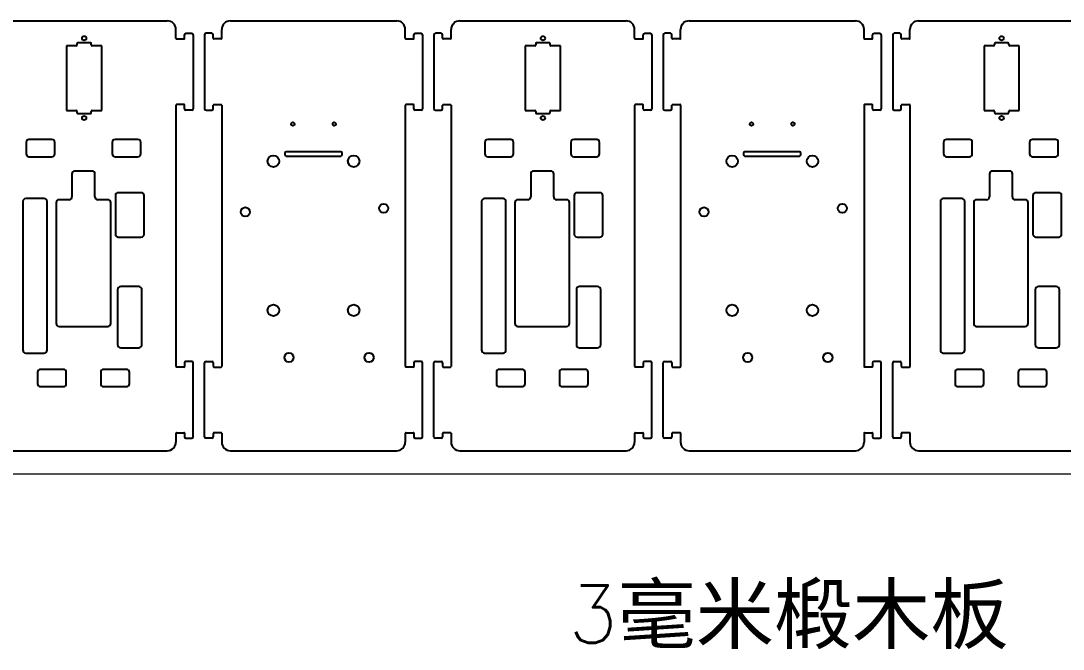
# Model space of a CAD drawing. Header units: inches. Extents: x 24 to 904, y -485 to 16.
# Drawn here: x 213.1 to 576.6, y -484.8 to -265.6 of the extents above; entities that cross this region are included whole.
import ezdxf

# ---------------------------------------------------------------- set-up
doc = ezdxf.new("R2010")
doc.units = ezdxf.units.IN
doc.header["$MEASUREMENT"] = 0
doc.layers.get('0').update_dxf_attribs({"lineweight": 18})
doc.layers.add('尺寸线层', color=3, linetype='Continuous', lineweight=18)
doc.styles.get("Standard").update_dxf_attribs({"font": 'txt.shx'})

msp = doc.modelspace()

# ---------------------------------------------------------------- linework, layer by layer
at = {"color": 7, "linetype": 'Continuous', "lineweight": 25}
for p, q in [((206.19, -265.55), (264.19, -265.55)), ((267.19, -271.65), (267.19, -268.55)), ((283.19, -271.65), (283.19, -268.55)), ((286.19, -265.55), (344.19, -265.55)), ((347.19, -271.65), (347.19, -268.55)), ((363.19, -271.65), (363.19, -268.55)), ((366.19, -265.55), (424.19, -265.55)), ((427.19, -271.65), (427.19, -268.55)), ((443.19, -271.65), (443.19, -268.55)), ((446.19, -265.55), (504.19, -265.55)), ((507.19, -271.65), (507.19, -268.55)), ((523.19, -271.65), (523.19, -268.55)), ((526.19, -265.55), (584.19, -265.55)), ((267.39, -271.85), (269.99, -271.85)), ((270.19, -271.65), (270.19, -270.4)), ((270.69, -269.9), (272.69, -269.9)), ((273.19, -270.4), (273.19, -296.2)), ((277.19, -270.4), (277.19, -296.2)), ((279.69, -269.9), (277.69, -269.9)), ((280.19, -271.65), (280.19, -270.4)), ((282.99, -271.85), (280.39, -271.85)), ((347.39, -271.85), (349.99, -271.85)), ((350.19, -271.65), (350.19, -270.4)), ((350.69, -269.9), (352.69, -269.9)), ((353.19, -270.4), (353.19, -296.2)), ((357.19, -270.4), (357.19, -296.2)), ((359.69, -269.9), (357.69, -269.9)), ((360.19, -271.65), (360.19, -270.4)), ((362.99, -271.85), (360.39, -271.85)), ((427.39, -271.85), (429.99, -271.85)), ((430.19, -271.65), (430.19, -270.4)), ((430.69, -269.9), (432.69, -269.9)), ((433.19, -270.4), (433.19, -296.2)), ((437.19, -270.4), (437.19, -296.2)), ((439.69, -269.9), (437.69, -269.9)), ((440.19, -271.65), (440.19, -270.4)), ((442.99, -271.85), (440.39, -271.85)), ((507.39, -271.85), (509.99, -271.85)), ((510.19, -271.65), (510.19, -270.4)), ((510.69, -269.9), (512.69, -269.9)), ((513.19, -270.4), (513.19, -296.2)), ((517.19, -270.4), (517.19, -296.2)), ((519.69, -269.9), (517.69, -269.9)), ((520.19, -271.65), (520.19, -270.4)), ((522.99, -271.85), (520.39, -271.85)), ((229.04, -274.25), (229.04, -296.85)), ((232.39, -274.25), (229.04, -274.25)), ((232.69, -273.55), (232.69, -273.95)), ((237.39, -273.25), (232.99, -273.25)), ((237.69, -273.95), (237.69, -273.55)), ((241.34, -274.25), (237.99, -274.25)), ((241.34, -296.85), (241.34, -274.25)), ((389.04, -274.25), (389.04, -296.85)), ((392.39, -274.25), (389.04, -274.25)), ((392.69, -273.55), (392.69, -273.95)), ((397.39, -273.25), (392.99, -273.25)), ((397.69, -273.95), (397.69, -273.55)), ((401.34, -274.25), (397.99, -274.25)), ((401.34, -296.85), (401.34, -274.25)), ((549.04, -274.25), (549.04, -296.85)), ((552.39, -274.25), (549.04, -274.25)), ((552.69, -273.55), (552.69, -273.95)), ((557.39, -273.25), (552.99, -273.25)), ((557.69, -273.95), (557.69, -273.55)), ((561.34, -274.25), (557.99, -274.25)), ((561.34, -296.85), (561.34, -274.25)), ((229.04, -296.85), (232.39, -296.85)), ((232.69, -297.15), (232.69, -297.55)), ((232.99, -297.85), (237.39, -297.85)), ((237.69, -297.55), (237.69, -297.15)), ((237.99, -296.85), (241.34, -296.85)), ((267.19, -294.95), (267.19, -386.15)), ((269.99, -294.75), (267.39, -294.75)), ((270.19, -296.2), (270.19, -294.95)), ((272.69, -296.7), (270.69, -296.7)), ((277.69, -296.7), (279.69, -296.7)), ((280.19, -296.2), (280.19, -294.95)), ((280.39, -294.75), (282.99, -294.75)), ((283.19, -294.95), (283.19, -386.15)), ((347.19, -294.95), (347.19, -386.15)), ((349.99, -294.75), (347.39, -294.75)), ((350.19, -296.2), (350.19, -294.95)), ((352.69, -296.7), (350.69, -296.7)), ((357.69, -296.7), (359.69, -296.7)), ((360.19, -296.2), (360.19, -294.95)), ((360.39, -294.75), (362.99, -294.75)), ((363.19, -294.95), (363.19, -386.15)), ((389.04, -296.85), (392.39, -296.85)), ((392.69, -297.15), (392.69, -297.55)), ((392.99, -297.85), (397.39, -297.85)), ((397.69, -297.55), (397.69, -297.15)), ((397.99, -296.85), (401.34, -296.85)), ((427.19, -294.95), (427.19, -386.15)), ((429.99, -294.75), (427.39, -294.75)), ((430.19, -296.2), (430.19, -294.95)), ((432.69, -296.7), (430.69, -296.7)), ((437.69, -296.7), (439.69, -296.7)), ((440.19, -296.2), (440.19, -294.95)), ((440.39, -294.75), (442.99, -294.75)), ((443.19, -294.95), (443.19, -386.15)), ((507.19, -294.95), (507.19, -386.15)), ((509.99, -294.75), (507.39, -294.75)), ((510.19, -296.2), (510.19, -294.95)), ((512.69, -296.7), (510.69, -296.7)), ((517.69, -296.7), (519.69, -296.7)), ((520.19, -296.2), (520.19, -294.95)), ((520.39, -294.75), (522.99, -294.75)), ((523.19, -294.95), (523.19, -386.15)), ((549.04, -296.85), (552.39, -296.85)), ((552.69, -297.15), (552.69, -297.55)), ((552.99, -297.85), (557.39, -297.85)), ((557.69, -297.55), (557.69, -297.15)), ((557.99, -296.85), (561.34, -296.85)), ((214.95, -307.95), (214.95, -311.95)), ((223.95, -306.95), (215.95, -306.95)), ((224.95, -311.95), (224.95, -307.95)), ((244.95, -307.95), (244.95, -311.95)), ((253.95, -306.95), (245.95, -306.95)), ((254.95, -311.95), (254.95, -307.95)), ((374.95, -307.95), (374.95, -311.95)), ((383.95, -306.95), (375.95, -306.95)), ((384.95, -311.95), (384.95, -307.95)), ((404.95, -307.95), (404.95, -311.95)), ((413.95, -306.95), (405.95, -306.95)), ((414.95, -311.95), (414.95, -307.95)), ((534.95, -307.95), (534.95, -311.95)), ((543.95, -306.95), (535.95, -306.95)), ((544.95, -311.95), (544.95, -307.95)), ((564.95, -307.95), (564.95, -311.95)), ((573.95, -306.95), (565.95, -306.95)), ((574.95, -311.95), (574.95, -307.95)), ((305.19, -311.66), (305.19, -312.26)), ((324.74, -311.21), (305.64, -311.21)), ((325.19, -312.26), (325.19, -311.66)), ((465.19, -311.66), (465.19, -312.26)), ((484.74, -311.21), (465.64, -311.21)), ((485.19, -312.26), (485.19, -311.66)), ((215.95, -312.95), (223.95, -312.95)), ((245.95, -312.95), (253.95, -312.95)), ((305.64, -312.71), (324.74, -312.71)), ((375.95, -312.95), (383.95, -312.95)), ((405.95, -312.95), (413.95, -312.95)), ((465.64, -312.71), (484.74, -312.71)), ((535.95, -312.95), (543.95, -312.95)), ((565.95, -312.95), (573.95, -312.95)), ((230.95, -318.95), (230.95, -326.95)), ((237.95, -317.95), (231.95, -317.95)), ((238.95, -326.95), (238.95, -318.95)), ((390.95, -318.95), (390.95, -326.95)), ((397.95, -317.95), (391.95, -317.95)), ((398.95, -326.95), (398.95, -318.95)), ((550.95, -318.95), (550.95, -326.95)), ((557.95, -317.95), (551.95, -317.95)), ((558.95, -326.95), (558.95, -318.95)), ((246.1, -326.52), (246.1, -340.02)), ((255.1, -325.52), (247.1, -325.52)), ((256.1, -340.02), (256.1, -326.52)), ((406.1, -326.52), (406.1, -340.02)), ((415.1, -325.52), (407.1, -325.52)), ((416.1, -340.02), (416.1, -326.52)), ((566.1, -326.52), (566.1, -340.02)), ((575.1, -325.52), (567.1, -325.52)), ((576.1, -340.02), (576.1, -326.52)), ((213.83, -328.56), (213.83, -380.45)), ((221.3, -327.56), (214.83, -327.56)), ((222.3, -380.45), (222.3, -328.56)), ((225.45, -328.95), (225.45, -371.15)), ((229.95, -327.95), (226.45, -327.95)), ((243.45, -327.95), (239.95, -327.95)), ((244.45, -371.15), (244.45, -328.95)), ((373.83, -328.56), (373.83, -380.45)), ((381.3, -327.56), (374.83, -327.56)), ((382.3, -380.45), (382.3, -328.56)), ((385.45, -328.95), (385.45, -371.15)), ((389.95, -327.95), (386.45, -327.95)), ((403.45, -327.95), (399.95, -327.95)), ((404.45, -371.15), (404.45, -328.95)), ((533.83, -328.56), (533.83, -380.45)), ((541.3, -327.56), (534.83, -327.56)), ((542.3, -380.45), (542.3, -328.56)), ((545.45, -328.95), (545.45, -371.15)), ((549.95, -327.95), (546.45, -327.95)), ((563.45, -327.95), (559.95, -327.95)), ((564.45, -371.15), (564.45, -328.95)), ((247.1, -341.02), (255.1, -341.02)), ((407.1, -341.02), (415.1, -341.02)), ((567.1, -341.02), (575.1, -341.02)), ((246.87, -359.39), (246.87, -378.46)), ((254.22, -358.26), (247.99, -358.26)), ((255.34, -378.46), (255.34, -359.39)), ((406.87, -359.39), (406.87, -378.46)), ((414.22, -358.26), (407.99, -358.26)), ((415.34, -378.46), (415.34, -359.39)), ((566.87, -359.39), (566.87, -378.46)), ((574.22, -358.26), (567.99, -358.26)), ((575.34, -378.46), (575.34, -359.39)), ((226.45, -372.15), (243.45, -372.15)), ((386.45, -372.15), (403.45, -372.15)), ((546.45, -372.15), (563.45, -372.15)), ((214.83, -381.45), (221.3, -381.45)), ((247.99, -379.58), (254.22, -379.58)), ((374.83, -381.45), (381.3, -381.45)), ((407.99, -379.58), (414.22, -379.58)), ((534.83, -381.45), (541.3, -381.45)), ((567.99, -379.58), (574.22, -379.58)), ((270.19, -384.9), (270.19, -386.15)), ((272.69, -384.4), (270.69, -384.4)), ((273.19, -410.7), (273.19, -384.9)), ((277.19, -410.7), (277.19, -384.9)), ((277.69, -384.4), (279.69, -384.4)), ((280.19, -384.9), (280.19, -386.15)), ((350.19, -384.9), (350.19, -386.15)), ((352.69, -384.4), (350.69, -384.4)), ((353.19, -410.7), (353.19, -384.9)), ((357.19, -410.7), (357.19, -384.9)), ((357.69, -384.4), (359.69, -384.4)), ((360.19, -384.9), (360.19, -386.15)), ((430.19, -384.9), (430.19, -386.15)), ((432.69, -384.4), (430.69, -384.4)), ((433.19, -410.7), (433.19, -384.9)), ((437.19, -410.7), (437.19, -384.9)), ((437.69, -384.4), (439.69, -384.4)), ((440.19, -384.9), (440.19, -386.15)), ((510.19, -384.9), (510.19, -386.15)), ((512.69, -384.4), (510.69, -384.4)), ((513.19, -410.7), (513.19, -384.9)), ((517.19, -410.7), (517.19, -384.9)), ((517.69, -384.4), (519.69, -384.4)), ((520.19, -384.9), (520.19, -386.15)), ((218.95, -388.15), (218.95, -392.15)), ((227.95, -387.15), (219.95, -387.15)), ((228.95, -392.15), (228.95, -388.15)), ((240.95, -388.15), (240.95, -392.15)), ((249.95, -387.15), (241.95, -387.15)), ((250.95, -392.15), (250.95, -388.15)), ((269.99, -386.35), (267.39, -386.35)), ((280.39, -386.35), (282.99, -386.35)), ((349.99, -386.35), (347.39, -386.35)), ((360.39, -386.35), (362.99, -386.35)), ((378.95, -388.15), (378.95, -392.15)), ((387.95, -387.15), (379.95, -387.15)), ((388.95, -392.15), (388.95, -388.15)), ((400.95, -388.15), (400.95, -392.15)), ((409.95, -387.15), (401.95, -387.15)), ((410.95, -392.15), (410.95, -388.15)), ((429.99, -386.35), (427.39, -386.35)), ((440.39, -386.35), (442.99, -386.35)), ((509.99, -386.35), (507.39, -386.35)), ((520.39, -386.35), (522.99, -386.35)), ((538.95, -388.15), (538.95, -392.15)), ((547.95, -387.15), (539.95, -387.15)), ((548.95, -392.15), (548.95, -388.15)), ((560.95, -388.15), (560.95, -392.15)), ((569.95, -387.15), (561.95, -387.15)), ((570.95, -392.15), (570.95, -388.15)), ((219.95, -393.15), (227.95, -393.15)), ((241.95, -393.15), (249.95, -393.15)), ((379.95, -393.15), (387.95, -393.15)), ((401.95, -393.15), (409.95, -393.15)), ((539.95, -393.15), (547.95, -393.15)), ((561.95, -393.15), (569.95, -393.15)), ((267.19, -409.45), (267.19, -412.55)), ((267.39, -409.25), (269.99, -409.25)), ((270.19, -409.45), (270.19, -410.7)), ((280.19, -409.45), (280.19, -410.7)), ((282.99, -409.25), (280.39, -409.25)), ((283.19, -409.45), (283.19, -412.55)), ((347.19, -409.45), (347.19, -412.55)), ((347.39, -409.25), (349.99, -409.25)), ((350.19, -409.45), (350.19, -410.7)), ((360.19, -409.45), (360.19, -410.7)), ((362.99, -409.25), (360.39, -409.25)), ((363.19, -409.45), (363.19, -412.55)), ((427.19, -409.45), (427.19, -412.55)), ((427.39, -409.25), (429.99, -409.25)), ((430.19, -409.45), (430.19, -410.7)), ((440.19, -409.45), (440.19, -410.7)), ((442.99, -409.25), (440.39, -409.25)), ((443.19, -409.45), (443.19, -412.55)), ((507.19, -409.45), (507.19, -412.55)), ((507.39, -409.25), (509.99, -409.25)), ((510.19, -409.45), (510.19, -410.7)), ((520.19, -409.45), (520.19, -410.7)), ((522.99, -409.25), (520.39, -409.25)), ((523.19, -409.45), (523.19, -412.55)), ((270.69, -411.2), (272.69, -411.2)), ((279.69, -411.2), (277.69, -411.2)), ((350.69, -411.2), (352.69, -411.2)), ((359.69, -411.2), (357.69, -411.2)), ((430.69, -411.2), (432.69, -411.2)), ((439.69, -411.2), (437.69, -411.2)), ((510.69, -411.2), (512.69, -411.2)), ((519.69, -411.2), (517.69, -411.2)), ((206.19, -415.55), (264.19, -415.55)), ((286.19, -415.55), (344.19, -415.55)), ((366.19, -415.55), (424.19, -415.55)), ((446.19, -415.55), (504.19, -415.55)), ((526.19, -415.55), (584.19, -415.55))]:
    msp.add_line(p, q, dxfattribs=at)
msp.add_line((24.39, -423.55), (904.39, -423.55))
for centre, radius in [((235.19, -271.65), 0.75), ((395.19, -271.65), 0.75), ((555.19, -271.65), 0.75), ((235.19, -299.45), 0.75), ((307.96, -301.55), 0.6), ((322.42, -301.55), 0.6), ((395.19, -299.45), 0.75), ((467.96, -301.55), 0.6), ((482.42, -301.55), 0.6), ((555.19, -299.45), 0.75), ((301.19, -314.55), 2), ((329.19, -314.55), 2), ((461.19, -314.55), 2), ((489.19, -314.55), 2), ((291.39, -332.21), 1.6), ((339.65, -330.94), 1.6), ((451.39, -332.21), 1.6), ((499.65, -330.94), 1.6), ((301.19, -366.55), 2), ((329.19, -366.55), 2), ((461.19, -366.55), 2), ((489.19, -366.55), 2), ((306.63, -383.01), 1.6), ((334.57, -383.01), 1.6), ((466.63, -383.01), 1.6), ((494.57, -383.01), 1.6)]:
    msp.add_circle(centre, radius, dxfattribs=at)
for centre, radius, start, end in [((264.19, -268.55), 3, 0, 90), ((286.19, -268.55), 3, 90, 180), ((344.19, -268.55), 3, 0, 90), ((366.19, -268.55), 3, 90, 180), ((424.19, -268.55), 3, 0, 90), ((446.19, -268.55), 3, 90, 180), ((504.19, -268.55), 3, 360, 90), ((526.19, -268.55), 3, 90, 180), ((267.39, -271.65), 0.2, 180, 270), ((269.99, -271.65), 0.2, 270, 0), ((270.69, -270.4), 0.5, 90, 180), ((272.69, -270.4), 0.5, 0, 90), ((277.69, -270.4), 0.5, 90, 180), ((279.69, -270.4), 0.5, 0, 90), ((280.39, -271.65), 0.2, 180, 270), ((282.99, -271.65), 0.2, 270, 0), ((347.39, -271.65), 0.2, 180, 270), ((349.99, -271.65), 0.2, 270, 0), ((350.69, -270.4), 0.5, 90, 180), ((352.69, -270.4), 0.5, 0, 90), ((357.69, -270.4), 0.5, 90, 180), ((359.69, -270.4), 0.5, 0, 90), ((360.39, -271.65), 0.2, 180, 270), ((362.99, -271.65), 0.2, 270, 0), ((427.39, -271.65), 0.2, 180, 270), ((429.99, -271.65), 0.2, 270, 360), ((430.69, -270.4), 0.5, 90, 180), ((432.69, -270.4), 0.5, 0, 90), ((437.69, -270.4), 0.5, 90, 180), ((439.69, -270.4), 0.5, 0, 90), ((440.39, -271.65), 0.2, 180, 270), ((442.99, -271.65), 0.2, 270, 360), ((507.39, -271.65), 0.2, 180, 270), ((509.99, -271.65), 0.2, 270, 360), ((510.69, -270.4), 0.5, 90, 180), ((512.69, -270.4), 0.5, 0, 90), ((517.69, -270.4), 0.5, 90, 180), ((519.69, -270.4), 0.5, 0, 90), ((520.39, -271.65), 0.2, 180, 270), ((522.99, -271.65), 0.2, 270, 0), ((232.39, -273.95), 0.3, 270, 0), ((232.99, -273.55), 0.3, 90, 180), ((237.39, -273.55), 0.3, 0, 90), ((237.99, -273.95), 0.3, 180, 270), ((392.39, -273.95), 0.3, 270, 0), ((392.99, -273.55), 0.3, 90, 180), ((397.39, -273.55), 0.3, 0, 90), ((397.99, -273.95), 0.3, 180, 270), ((552.39, -273.95), 0.3, 270, 0), ((552.99, -273.55), 0.3, 90, 180), ((557.39, -273.55), 0.3, 0, 90), ((557.99, -273.95), 0.3, 180, 270), ((232.39, -297.15), 0.3, 0, 90), ((232.99, -297.55), 0.3, 180, 270), ((237.39, -297.55), 0.3, 270, 0), ((237.99, -297.15), 0.3, 90, 180), ((267.39, -294.95), 0.2, 90, 180), ((269.99, -294.95), 0.2, 0, 90), ((270.69, -296.2), 0.5, 180, 270), ((272.69, -296.2), 0.5, 270, 0), ((277.69, -296.2), 0.5, 180, 270), ((279.69, -296.2), 0.5, 270, 0), ((280.39, -294.95), 0.2, 90, 180), ((282.99, -294.95), 0.2, 0, 90), ((347.39, -294.95), 0.2, 90, 180), ((349.99, -294.95), 0.2, 0, 90), ((350.69, -296.2), 0.5, 180, 270), ((352.69, -296.2), 0.5, 270, 0), ((357.69, -296.2), 0.5, 180, 270), ((359.69, -296.2), 0.5, 270, 0), ((360.39, -294.95), 0.2, 90, 180), ((362.99, -294.95), 0.2, 0, 90), ((392.39, -297.15), 0.3, 0, 90), ((392.99, -297.55), 0.3, 180, 270), ((397.39, -297.55), 0.3, 270, 0), ((397.99, -297.15), 0.3, 90, 180), ((427.39, -294.95), 0.2, 90, 180), ((429.99, -294.95), 0.2, 0, 90), ((430.69, -296.2), 0.5, 180, 270), ((432.69, -296.2), 0.5, 270, 0), ((437.69, -296.2), 0.5, 180, 270), ((439.69, -296.2), 0.5, 270, 0), ((440.39, -294.95), 0.2, 90, 180), ((442.99, -294.95), 0.2, 0, 90), ((507.39, -294.95), 0.2, 90, 180), ((509.99, -294.95), 0.2, 0, 90), ((510.69, -296.2), 0.5, 180, 270), ((512.69, -296.2), 0.5, 270, 0), ((517.69, -296.2), 0.5, 180, 270), ((519.69, -296.2), 0.5, 270, 0), ((520.39, -294.95), 0.2, 90, 180), ((522.99, -294.95), 0.2, 0, 90), ((552.39, -297.15), 0.3, 0, 90), ((552.99, -297.55), 0.3, 180, 270), ((557.39, -297.55), 0.3, 270, 0), ((557.99, -297.15), 0.3, 90, 180), ((215.95, -307.95), 1, 90, 180), ((223.95, -307.95), 1, 0, 90), ((245.95, -307.95), 1, 90, 180), ((253.95, -307.95), 1, 0, 90), ((375.95, -307.95), 1, 90, 180), ((383.95, -307.95), 1, 0, 90), ((405.95, -307.95), 1, 90, 180), ((413.95, -307.95), 1, 0, 90), ((535.95, -307.95), 1, 90, 180), ((543.95, -307.95), 1, 0, 90), ((565.95, -307.95), 1, 90, 180), ((573.95, -307.95), 1, 0, 90), ((215.95, -311.95), 1, 180, 270), ((223.95, -311.95), 1, 270, 0), ((245.95, -311.95), 1, 180, 270), ((253.95, -311.95), 1, 270, 0), ((305.64, -311.66), 0.45, 90, 180), ((305.64, -312.26), 0.45, 180, 270), ((324.74, -311.66), 0.45, 0, 90), ((324.74, -312.26), 0.45, 270, 360), ((375.95, -311.95), 1, 180, 270), ((383.95, -311.95), 1, 270, 0), ((405.95, -311.95), 1, 180, 270), ((413.95, -311.95), 1, 270, 0), ((465.64, -311.66), 0.45, 90, 180), ((465.64, -312.26), 0.45, 180, 270), ((484.74, -311.66), 0.45, 0, 90), ((484.74, -312.26), 0.45, 270, 0), ((535.95, -311.95), 1, 180, 270), ((543.95, -311.95), 1, 270, 0), ((565.95, -311.95), 1, 180, 270), ((573.95, -311.95), 1, 270, 0), ((231.95, -318.95), 1, 90, 180), ((237.95, -318.95), 1, 0, 90), ((391.95, -318.95), 1, 90, 180), ((397.95, -318.95), 1, 0, 90), ((551.95, -318.95), 1, 90, 180), ((557.95, -318.95), 1, 360, 90), ((229.95, -326.95), 1, 270, 360), ((239.95, -326.95), 1, 180, 270), ((247.1, -326.52), 1, 90, 180), ((255.1, -326.52), 1, 0, 90), ((389.95, -326.95), 1, 270, 0), ((399.95, -326.95), 1, 180, 270), ((407.1, -326.52), 1, 90, 180), ((415.1, -326.52), 1, 360, 90), ((549.95, -326.95), 1, 270, 0), ((559.95, -326.95), 1, 180, 270), ((567.1, -326.52), 1, 90, 180), ((575.1, -326.52), 1, 0, 90), ((214.83, -328.56), 1, 90, 180), ((221.3, -328.56), 1, 0, 90), ((226.45, -328.95), 1, 90, 180), ((243.45, -328.95), 1, 0, 90), ((374.83, -328.56), 1, 90, 180), ((381.3, -328.56), 1, 0, 90), ((386.45, -328.95), 1, 90, 180), ((403.45, -328.95), 1, 0, 90), ((534.83, -328.56), 1, 90, 180), ((541.3, -328.56), 1, 0, 90), ((546.45, -328.95), 1, 90, 180), ((563.45, -328.95), 1, 0, 90), ((247.1, -340.02), 1, 180, 270), ((255.1, -340.02), 1, 270, 0), ((407.1, -340.02), 1, 180, 270), ((415.1, -340.02), 1, 270, 360), ((567.1, -340.02), 1, 180, 270), ((575.1, -340.02), 1, 270, 360), ((247.99, -359.39), 1.12, 90, 180), ((254.22, -359.39), 1.12, 0, 90), ((407.99, -359.39), 1.12, 90, 180), ((414.22, -359.39), 1.12, 360, 90), ((567.99, -359.39), 1.12, 90, 180), ((574.22, -359.39), 1.12, 0, 90), ((226.45, -371.15), 1, 180, 270), ((243.45, -371.15), 1, 270, 360), ((386.45, -371.15), 1, 180, 270), ((403.45, -371.15), 1, 270, 0), ((546.45, -371.15), 1, 180, 270), ((563.45, -371.15), 1, 270, 360), ((214.83, -380.45), 1, 180, 270), ((221.3, -380.45), 1, 270, 0), ((247.99, -378.46), 1.12, 180, 270), ((254.22, -378.46), 1.12, 270, 0), ((374.83, -380.45), 1, 180, 270), ((381.3, -380.45), 1, 270, 0), ((407.99, -378.46), 1.12, 180, 270), ((414.22, -378.46), 1.12, 270, 360), ((534.83, -380.45), 1, 180, 270), ((541.3, -380.45), 1, 270, 0), ((567.99, -378.46), 1.12, 180, 270), ((574.22, -378.46), 1.12, 270, 0), ((270.69, -384.9), 0.5, 90, 180), ((272.69, -384.9), 0.5, 0, 90), ((277.69, -384.9), 0.5, 90, 180), ((279.69, -384.9), 0.5, 0, 90), ((350.69, -384.9), 0.5, 90, 180), ((352.69, -384.9), 0.5, 0, 90), ((357.69, -384.9), 0.5, 90, 180), ((359.69, -384.9), 0.5, 0, 90), ((430.69, -384.9), 0.5, 90, 180), ((432.69, -384.9), 0.5, 0, 90), ((437.69, -384.9), 0.5, 90, 180), ((439.69, -384.9), 0.5, 360, 90), ((510.69, -384.9), 0.5, 90, 180), ((512.69, -384.9), 0.5, 0, 90), ((517.69, -384.9), 0.5, 90, 180), ((519.69, -384.9), 0.5, 0, 90), ((219.95, -388.15), 1, 90, 180), ((227.95, -388.15), 1, 0, 90), ((241.95, -388.15), 1, 90, 180), ((249.95, -388.15), 1, 0, 90), ((267.39, -386.15), 0.2, 180, 270), ((269.99, -386.15), 0.2, 270, 360), ((280.39, -386.15), 0.2, 180, 270), ((282.99, -386.15), 0.2, 270, 360), ((347.39, -386.15), 0.2, 180, 270), ((349.99, -386.15), 0.2, 270, 0), ((360.39, -386.15), 0.2, 180, 270), ((362.99, -386.15), 0.2, 270, 0), ((379.95, -388.15), 1, 90, 180), ((387.95, -388.15), 1, 360, 90), ((401.95, -388.15), 1, 90, 180), ((409.95, -388.15), 1, 0, 90), ((427.39, -386.15), 0.2, 180, 270), ((429.99, -386.15), 0.2, 270, 360), ((440.39, -386.15), 0.2, 180, 270), ((442.99, -386.15), 0.2, 270, 360), ((507.39, -386.15), 0.2, 180, 270), ((509.99, -386.15), 0.2, 270, 360), ((520.39, -386.15), 0.2, 180, 270), ((522.99, -386.15), 0.2, 270, 0), ((539.95, -388.15), 1, 90, 180), ((547.95, -388.15), 1, 360, 90), ((561.95, -388.15), 1, 90, 180), ((569.95, -388.15), 1, 0, 90), ((219.95, -392.15), 1, 180, 270), ((227.95, -392.15), 1, 270, 0), ((241.95, -392.15), 1, 180, 270), ((249.95, -392.15), 1, 270, 0), ((379.95, -392.15), 1, 180, 270), ((387.95, -392.15), 1, 270, 0), ((401.95, -392.15), 1, 180, 270), ((409.95, -392.15), 1, 270, 360), ((539.95, -392.15), 1, 180, 270), ((547.95, -392.15), 1, 270, 0), ((561.95, -392.15), 1, 180, 270), ((569.95, -392.15), 1, 270, 0), ((267.39, -409.45), 0.2, 90, 180), ((269.99, -409.45), 0.2, 0, 90), ((270.69, -410.7), 0.5, 180, 270), ((272.69, -410.7), 0.5, 270, 360), ((277.69, -410.7), 0.5, 180, 270), ((279.69, -410.7), 0.5, 270, 360), ((280.39, -409.45), 0.2, 90, 180), ((282.99, -409.45), 0.2, 0, 90), ((347.39, -409.45), 0.2, 90, 180), ((349.99, -409.45), 0.2, 0, 90), ((350.69, -410.7), 0.5, 180, 270), ((352.69, -410.7), 0.5, 270, 0), ((357.69, -410.7), 0.5, 180, 270), ((359.69, -410.7), 0.5, 270, 0), ((360.39, -409.45), 0.2, 90, 180), ((362.99, -409.45), 0.2, 360, 90), ((427.39, -409.45), 0.2, 90, 180), ((429.99, -409.45), 0.2, 0, 90), ((430.69, -410.7), 0.5, 180, 270), ((432.69, -410.7), 0.5, 270, 360), ((437.69, -410.7), 0.5, 180, 270), ((439.69, -410.7), 0.5, 270, 0), ((440.39, -409.45), 0.2, 90, 180), ((442.99, -409.45), 0.2, 0, 90), ((507.39, -409.45), 0.2, 90, 180), ((509.99, -409.45), 0.2, 0, 90), ((510.69, -410.7), 0.5, 180, 270), ((512.69, -410.7), 0.5, 270, 0), ((517.69, -410.7), 0.5, 180, 270), ((519.69, -410.7), 0.5, 270, 0), ((520.39, -409.45), 0.2, 90, 180), ((522.99, -409.45), 0.2, 0, 90), ((264.19, -412.55), 3, 270, 0), ((286.19, -412.55), 3, 180, 270), ((344.19, -412.55), 3, 270, 0), ((366.19, -412.55), 3, 180, 270), ((424.19, -412.55), 3, 270, 0), ((446.19, -412.55), 3, 180, 270), ((504.19, -412.55), 3, 270, 0), ((526.19, -412.55), 3, 180, 270)]:
    msp.add_arc(centre, radius, start, end, dxfattribs=at)

# ---------------------------------------------------------------- texts
at = {"layer": '尺寸线层', "insert": (404.1, -462.53), "char_height": 20, "width": 220.5939, "attachment_point": 1}
msp.add_mtext('3毫米椴木板', dxfattribs=at)

doc.saveas('drawing.dxf')
